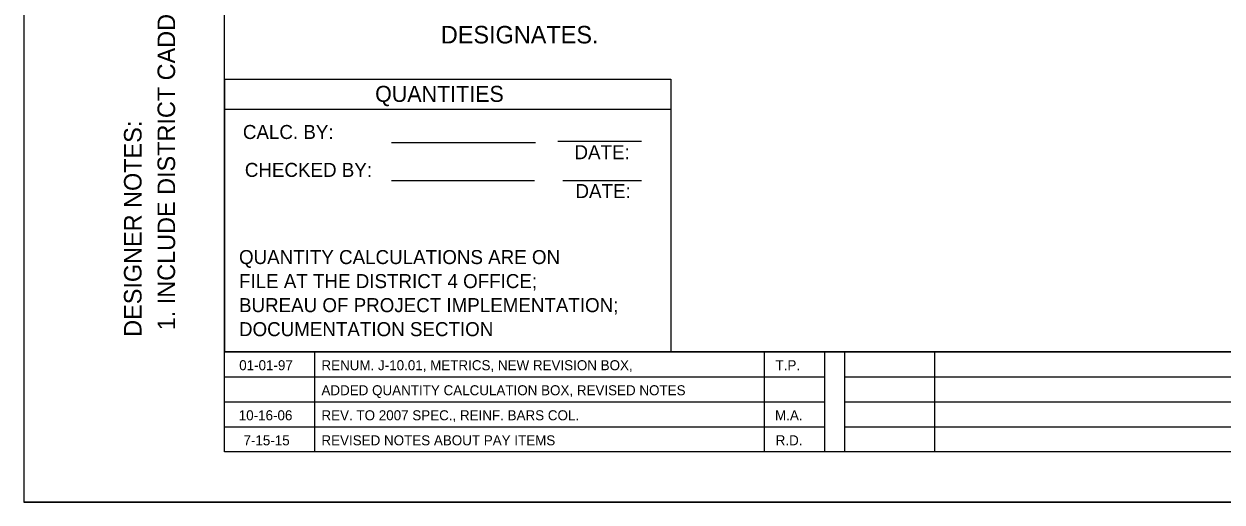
# Model space of a CAD drawing. Extents: x 94548 to 105997, y 75238 to 84217.
# Drawn here: x 94548 to 95146, y 82915 to 83154 of the extents above; entities that cross this region are included whole.
import ezdxf

# ---------------------------------------------------------------- set-up
doc = ezdxf.new("R2010")
doc.units = 0
for name, color, linetype in [('Sheets_50 Reference Boundary', 7, 'Continuous'), ('Sheets_General Details', 7, 'Continuous'), ('Sheets_Printer Plotting Border', 7, 'Continuous')]:
    doc.layers.add(name, color=color, linetype=linetype)

msp = doc.modelspace()

# ---------------------------------------------------------------- linework, layer by layer
at = {"layer": 'Sheets_50 Reference Boundary'}
msp.add_lwpolyline([(94648.01, 83990.18), (96223.01, 83990.18), (96223.01, 82990.19), (94648.01, 82990.19)], close=True, dxfattribs=at)
at = {"layer": 'Sheets_General Details'}
for p, q in [((94548.01, 84015.19), (94548.01, 82915.19)), ((94648.01, 83126.35), (94870.72, 83126.35)), ((94648.01, 83126.35), (94648.01, 82990.19)), ((94870.72, 83126.35), (94870.72, 82990.5)), ((94648.01, 83111.35), (94870.72, 83111.35)), ((94731.48, 83094.77), (94803.28, 83094.77)), ((94856.17, 83095.26), (94814.44, 83095.26)), ((94731.48, 83075.84), (94802.8, 83075.84)), ((94816.87, 83075.84), (94856.17, 83075.84)), ((94648.01, 82990.19), (96223.01, 82990.19)), ((94648.01, 82990.19), (94870.72, 82990.19)), ((94693.01, 82990.19), (94693.01, 82940.19)), ((94917.37, 82990.19), (94917.37, 82940.19)), ((94947.37, 82990.19), (94947.37, 82940.19)), ((94957.37, 82990.19), (94957.37, 82940.19)), ((95002.37, 82990.19), (95002.37, 82940.19)), ((94648.01, 82977.69), (94947.37, 82977.69)), ((94957.37, 82977.69), (95256.72, 82977.69)), ((94648.01, 82965.19), (94947.37, 82965.19)), ((94957.37, 82965.19), (95256.72, 82965.19)), ((94648.01, 82952.69), (94947.37, 82952.69)), ((94957.37, 82952.69), (95256.72, 82952.69)), ((96248.01, 82915.19), (94548.01, 82915.19))]:
    msp.add_line(p, q, dxfattribs=at)
msp.add_lwpolyline([(94648.01, 83990.19), (96223.01, 83990.19), (96223.01, 82940.19), (94648.01, 82940.19)], close=True, dxfattribs=at)
msp.add_spline([(94926.04, 83333.29), (94930.66, 83330.65), (94935.48, 83328.59), (94940.29, 83325.15), (94945.1, 83322.4), (94950.61, 83319.65), (94955.42, 83316.9), (94960.92, 83314.14), (94965.73, 83312.08), (94971.24, 83309.33), (94976.05, 83306.58), (94981.55, 83304.52), (94987.05, 83301.77), (94991.87, 83299.71), (94996.68, 83296.96), (95002.18, 83294.2), (95006.99, 83291.45), (95011.81, 83289.39), (95021.43, 83282.51), (95035.88, 83274.26), (95041.38, 83270.82), (95046.19, 83268.76), (95051.01, 83265.32), (95055.82, 83262.57), (95060.63, 83259.13), (95065.44, 83256.38), (95070.26, 83252.94), (95075.07, 83250.19), (95079.88, 83246.75), (95085.38, 83244), (95096.39, 83237.13), (95110.83, 83228.88), (95115.64, 83225.44), (95121.14, 83222), (95125.96, 83219.25), (95131.46, 83215.81), (95142.46, 83207.56), (95147.27, 83203.43), (95152.09, 83198.62), (95157.59, 83194.5), (95162.4, 83191.74), (95167.9, 83185.55), (95172.72, 83181.43), (95177.53, 83176.62), (95182.34, 83172.49), (95187.16, 83167.67), (95196.78, 83159.42), (95201.6, 83154.61), (95206.41, 83149.11), (95211.23, 83146.36), (95216.04, 83142.23), (95220.85, 83140.17), (95226.35, 83138.11), (95231.86, 83136.73), (95237.36, 83134.67), (95242.86, 83133.29), (95247.67, 83132.6), (95252.48, 83130.54), (95257.98, 83129.17), (95277.24, 83123.67), (95282.74, 83122.98), (95292.37, 83121.6), (95297.87, 83121.6), (95302.68, 83120.92), (95308.18, 83120.92), (95313, 83121.6), (95314.37, 83121.6)], degree=3, dxfattribs=at)
at = {"layer": 'Sheets_Printer Plotting Border'}
msp.add_lwpolyline([(94548.01, 82915.19), (96248.01, 82915.19), (96248.01, 84015.19), (94548.01, 84015.19)], close=True, dxfattribs=at)

# ---------------------------------------------------------------- texts
at = {"layer": 'Sheets_General Details'}
for s, p in [(' 1. INCLUDE DISTRICT CADD STANDARDS FOR CONCRETE THRUST BLOCKS AND PIPE ELBOW.', (94623.42, 82997.73)), ('DESIGNER NOTES:', (94606.67, 82997.73))]:
    msp.add_text(s, height=8.75, rotation=90, dxfattribs=at).set_placement(p)
for s, height, p in [('DESIGNATES.', 8.75, (94756.02, 83144.24)), ('QUANTITIES', 7.999, (94723.23, 83115.05)), ('CALC. BY:', 7, (94657.25, 83096.51)), ('DATE:', 7, (94822.69, 83086.42)), ('CHECKED BY:', 7, (94658.22, 83077.58)), ('DATE:', 7, (94823.18, 83067)), ('QUANTITY CALCULATIONS ARE ON', 7, (94655.31, 83034.04)), ('FILE AT THE DISTRICT 4 OFFICE; ', 7, (94655.31, 83022.04)), ('BUREAU OF PROJECT IMPLEMENTATION;', 7, (94655.31, 83010.04)), ('DOCUMENTATION SECTION', 7, (94655.31, 82998.04)), ('01-01-97', 5, (94655.41, 82981.03)), ('RENUM. J-10.01, METRICS, NEW REVISION BOX,     ', 5, (94696.45, 82981.03)), (' T.P. ', 5, (94921.16, 82981.03)), ('ADDED QUANTITY CALCULATION BOX, REVISED NOTES  ', 5, (94696.45, 82968.53)), ('10-16-06', 5, (94655.18, 82956.03)), ('REV. TO 2007 SPEC., REINF. BARS COL.           ', 5, (94696.45, 82956.03)), (' M.A. ', 5, (94920.92, 82956.03)), (' 7-15-15', 5, (94655.69, 82943.53)), ('REVISED NOTES ABOUT PAY ITEMS                  ', 5, (94696.45, 82943.53)), (' R.D. ', 5, (94921.24, 82943.53))]:
    msp.add_text(s, height=height, dxfattribs=at).set_placement(p)

doc.saveas('drawing.dxf')
